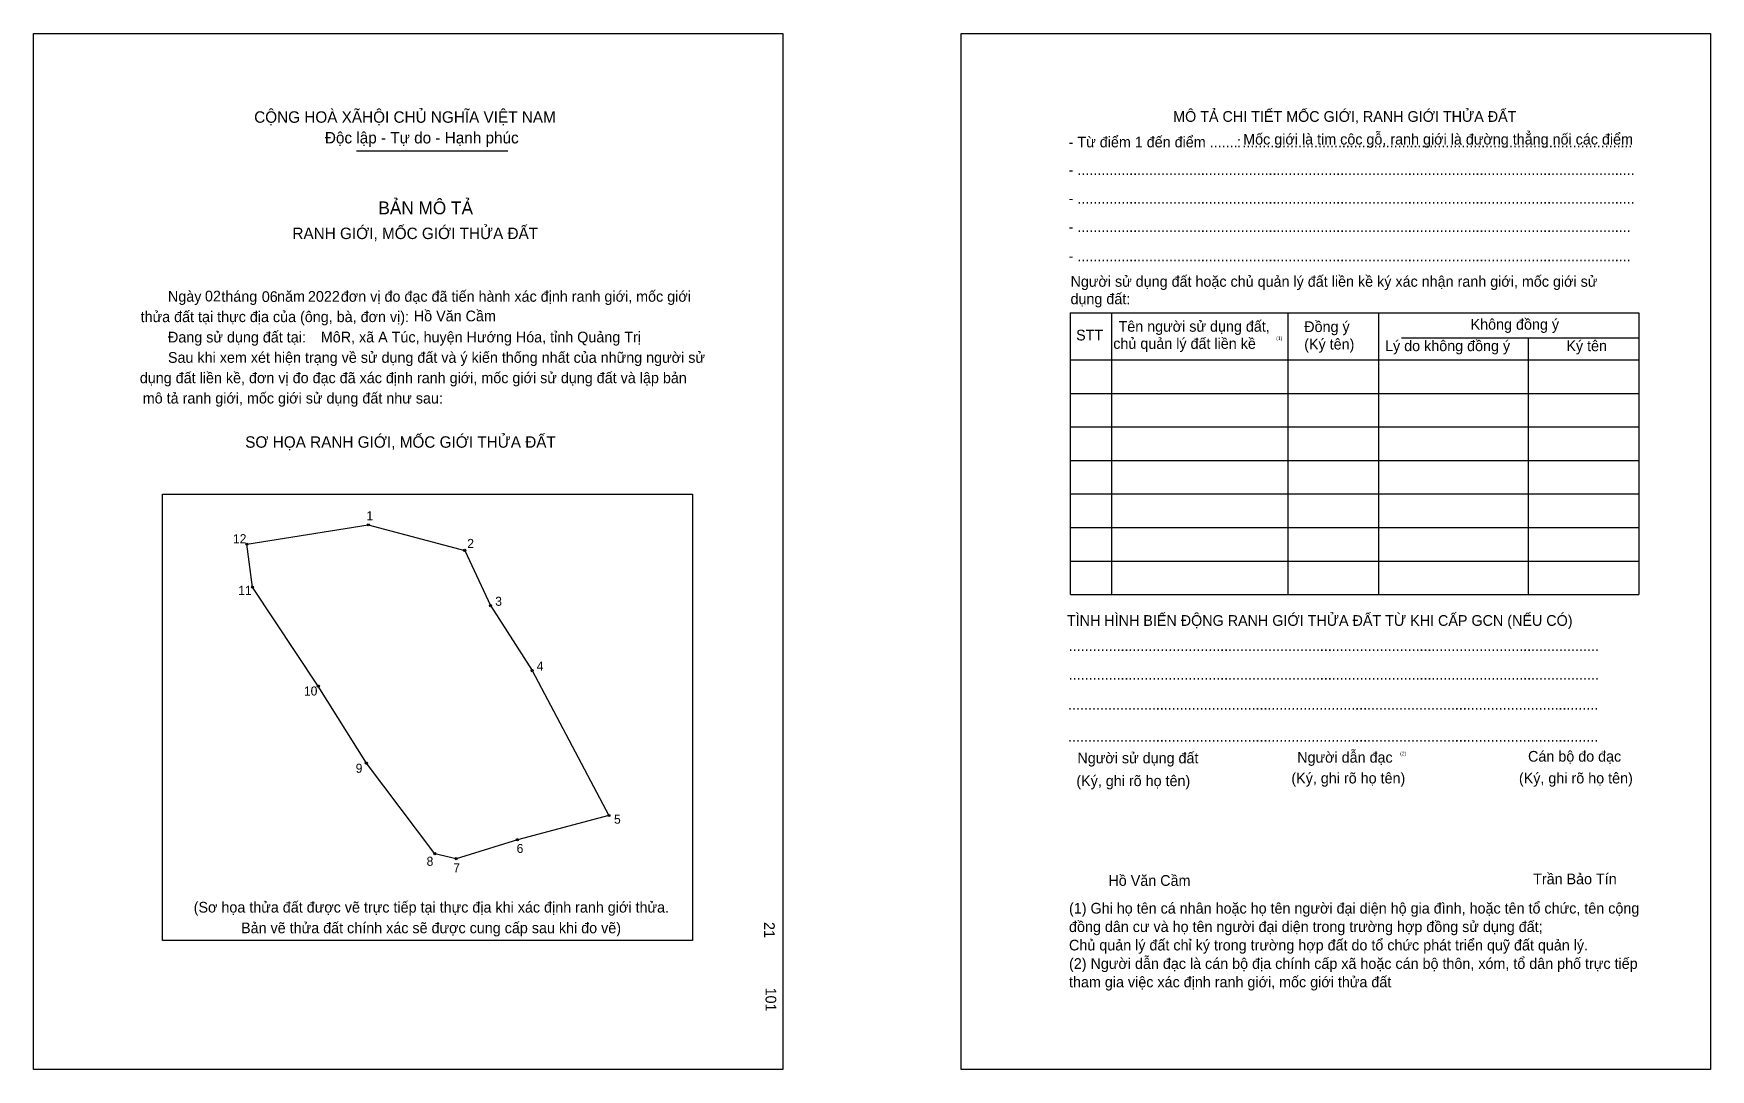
# Model space of a CAD drawing. Extents: x 546576 to 547068, y 1821264 to 1821568.
import ezdxf

# ---------------------------------------------------------------- set-up
doc = ezdxf.new("R2010")
doc.units = 0
for name, color, linetype in [('bmtKhungInTrang1', 7, 'Continuous'), ('bmtKhungInTrang2', 7, 'Continuous'), ('bmtNoiDung', 7, 'Continuous'), ('bmtTemplate', 7, 'Continuous'), ('CanhThua', 7, 'Continuous'), ('MocDinhThua', 7, 'Continuous'), ('SoHieuDinhThua', 7, 'Continuous')]:
    doc.layers.add(name, color=color, linetype=linetype)

msp = doc.modelspace()

# ---------------------------------------------------------------- linework, layer by layer
at = {"layer": 'bmtKhungInTrang1'}
msp.add_lwpolyline([(546576.17, 1821568.13), (546795.81, 1821568.13), (546795.81, 1821264.34), (546576.17, 1821264.34)], close=True, dxfattribs=at)
at = {"layer": 'bmtKhungInTrang2'}
msp.add_lwpolyline([(546848.18, 1821568.13), (547067.82, 1821568.13), (547067.82, 1821264.34), (546848.18, 1821264.34)], close=True, dxfattribs=at)
at = {"layer": 'bmtTemplate'}
for p, q in [((546670.82, 1821533.7), (546715.23, 1821533.7)), ((546892.24, 1821486.19), (546892.24, 1821403.6)), ((546943.91, 1821486.19), (546943.91, 1821403.6)), ((546970.49, 1821486.29), (546970.49, 1821403.6)), ((547046.79, 1821486.19), (547046.79, 1821403.6)), ((546977.24, 1821478.91), (547046.79, 1821478.91)), ((546880.2, 1821472.42), (547046.79, 1821472.42)), ((546880.2, 1821462.59), (547046.79, 1821462.59)), ((546880.2, 1821452.76), (547046.79, 1821452.76)), ((546880.2, 1821442.93), (547046.79, 1821442.93)), ((546880.2, 1821433.1), (547046.79, 1821433.1)), ((546880.2, 1821423.26), (547046.79, 1821423.26)), ((546880.2, 1821413.43), (547046.79, 1821413.43)), ((546880.2, 1821403.6), (547046.79, 1821403.6))]:
    msp.add_line(p, q, dxfattribs=at)
for points in [[(546880.09, 1821486.19), (547046.79, 1821486.19)], [(546880.09, 1821486.19), (546880.09, 1821403.6)], [(547014.37, 1821478.81), (547014.37, 1821403.6)]]:
    msp.add_lwpolyline(points, dxfattribs=at)
msp.add_lwpolyline([(546613.95, 1821302.17), (546613.95, 1821433.09), (546769.37, 1821433.09), (546769.37, 1821302.17)], close=True, dxfattribs=at)
at = {"layer": 'CanhThua'}
for p, q in [((546638.72, 1821418.39), (546674.31, 1821424.07)), ((546674.31, 1821424.07), (546702.57, 1821416.57)), ((546640.38, 1821405.77), (546638.72, 1821418.39)), ((546702.57, 1821416.57), (546710.15, 1821400.36)), ((546659.65, 1821376.76), (546640.38, 1821405.77)), ((546710.15, 1821400.36), (546722.34, 1821381.31)), ((546722.34, 1821381.31), (546744.88, 1821338.8)), ((546673.76, 1821354.18), (546659.65, 1821376.76)), ((546693.81, 1821327.62), (546673.76, 1821354.18)), ((546744.88, 1821338.8), (546718.03, 1821331.7)), ((546700.08, 1821326.14), (546693.81, 1821327.62)), ((546718.03, 1821331.7), (546700.08, 1821326.14))]:
    msp.add_line(p, q, dxfattribs=at)
at = {"layer": 'MocDinhThua'}
for centre in [(546674.31, 1821424.07), (546638.72, 1821418.39), (546702.57, 1821416.57), (546640.38, 1821405.77), (546710.15, 1821400.36), (546722.34, 1821381.31), (546659.65, 1821376.76), (546673.76, 1821354.18), (546744.88, 1821338.8), (546718.03, 1821331.7), (546693.81, 1821327.62), (546700.08, 1821326.14)]:
    msp.add_circle(centre, 0.318, dxfattribs=at)

# ---------------------------------------------------------------- texts
at = {"layer": 'bmtNoiDung'}
for s, height, p in [('02', 3.143, (546626.43, 1821489.57)), ('06', 3.143, (546643.09, 1821489.4)), ('2022', 3.143, (546656.61, 1821489.47)), ('Hồ Văn Cầm', 3.143, (546687.66, 1821483.73)), ('MôR, xã A Túc, huyện Hướng Hóa, tỉnh Quảng Trị', 3.1426, (546660.39, 1821477.55)), ('Hồ Văn Cầm', 3.143, (546891.31, 1821318.18))]:
    msp.add_text(s, height=height, dxfattribs=at).set_placement(p)
for s, p in [('21', (546790.34, 1821307.58)), ('101', (546790.78, 1821288.35))]:
    msp.add_text(s, height=3.143, rotation=270, dxfattribs=at).set_placement(p)
at = {"layer": 'bmtTemplate'}
for s, height, p in [('CỘNG HOÀ XÃHỘI CHỦ NGHĨA VIỆT NAM', 3.3522, (546640.86, 1821541.96)), ('MÔ TẢ CHI TIẾT MỐC GIỚI, RANH GIỚI THỬA ĐẤT', 3.1415, (546910.29, 1821542.23)), ('Độc lập - Tự do - Hạnh phúc', 3.3522, (546661.59, 1821535.9)), ('- Từ điểm 1 đến điểm .......', 3.1415, (546879.66, 1821534.74)), ('Mốc giới là tim cộc gỗ, ranh giới là đường thẳng nối các điểm', 3.1415, (546930.83, 1821535.57)), (':', 3.14, (546929.02, 1821534.74)), ('..................................................................................................', 3.1415, (546930.57, 1821534.74)), ('- ............................................................................................................................................', 3.14145, (546879.66, 1821526.6)), ('BẢN MÔ TẢ', 3.771, (546677.28, 1821515.12)), ('- ............................................................................................................................................', 3.14145, (546879.66, 1821518.24)), ('RANH GIỚI, MỐC GIỚI THỬA ĐẤT', 3.3522, (546652.07, 1821507.85)), ('- ...........................................................................................................................................', 3.14145, (546879.66, 1821509.88)), ('- ...........................................................................................................................................', 3.14145, (546879.66, 1821501.33)), ('Người sử dụng đất hoặc chủ quản lý đất liền kề ký xác nhận ranh giới, mốc giới sử', 3.1415, (546880.2, 1821493.86)), ('Ngày     tháng     năm         đơn vị đo đạc đã tiến hành xác định ranh giới, mốc giới ', 3.1426, (546615.58, 1821489.47)), ('dụng đất:', 3.141, (546880.2, 1821488.75)), ('thửa đất tại thực địa của (ông, bà, đơn vị):', 3.1426, (546607.56, 1821483.5)), ('Tên người sử dụng đất,', 3.1415, (546894.27, 1821480.68)), ('Không đồng ý', 3.1415, (546997.5, 1821481.27)), ('Đang sử dụng đất tại:', 3.1426, (546615.58, 1821477.53)), ('STT', 3.141, (546881.84, 1821478.13)), ('(1)', 1.048, (546940.51, 1821478.24)), ('Đồng ý', 3.141, (546948.72, 1821480.59)), ('Sau khi xem xét hiện trạng về sử dụng đất và ý kiến thống nhất của những người sử ', 3.1426, (546615.58, 1821471.56)), ('chủ quản lý đất liền kề', 3.1415, (546892.73, 1821475.66)), ('(Ký tên)', 3.141, (546948.72, 1821475.47)), ('Lý do không đồng ý', 3.1415, (546972.42, 1821474.98)), ('Ký tên', 3.141, (547025.58, 1821474.98)), ('dụng đất liền kề, đơn vị đo đạc đã xác định ranh giới, mốc giới sử dụng đất và lập bản', 3.1426, (546607.33, 1821465.59)), ('mô tả ranh giới, mốc giới sử dụng đất như sau:', 3.1426, (546608.19, 1821459.63)), ('SƠ HỌA RANH GIỚI, MỐC GIỚI THỬA ĐẤT', 3.3522, (546638.22, 1821446.66)), ('TÌNH HÌNH BIẾN ĐỘNG RANH GIỚI THỬA ĐẤT TỪ KHI CẤP GCN (NẾU CÓ)', 3.1415, (546879.14, 1821394.43)), ('.....................................................................................................................................', 3.14616, (546879.66, 1821387.04)), ('.....................................................................................................................................', 3.14616, (546879.66, 1821378.68)), ('.....................................................................................................................................', 3.14616, (546879.5, 1821369.83)), ('.....................................................................................................................................', 3.14616, (546879.5, 1821360.49)), ('Người sử dụng đất', 3.1415, (546882.23, 1821354.1)), ('Người dẫn đạc', 3.1415, (546946.66, 1821354.3)), ('(2)', 1.048, (546976.83, 1821356.47)), ('Cán bộ đo đạc', 3.1415, (547014.34, 1821354.6)), ('(Ký, ghi rõ họ tên)', 3.1415, (546944.95, 1821348.21)), ('(Ký, ghi rõ họ tên)', 3.1415, (547011.67, 1821348.21)), ('(Ký, ghi rõ họ tên)', 3.1415, (546881.91, 1821347.42)), ('Trần Bảo Tín', 3.1415, (547015.83, 1821318.64)), ('(Sơ họa thửa đất được vẽ trực tiếp tại thực địa khi xác định ranh giới thửa.', 3.1426, (546623.12, 1821310.35)), ('(1) Ghi họ tên cá nhân hoặc họ tên người đại diện hộ gia đình, hoặc tên tổ chức, tên cộng', 3.1415, (546879.76, 1821310.05)), ('Bản vẽ thửa đất chính xác sẽ được cung cấp sau khi đo vẽ)', 3.1426, (546637.01, 1821304.28)), ('đồng dân cư và họ tên người đại diện trong trường hợp đồng sử dụng đất;', 3.1415, (546879.76, 1821304.64)), ('Chủ quản lý đất chỉ ký trong trường hợp đất do tổ chức phát triển quỹ đất quản lý.', 3.1415, (546879.76, 1821299.24)), ('(2) Người dẫn đạc là cán bộ địa chính cấp xã hoặc cán bộ thôn, xóm, tổ dân phố trực tiếp', 3.1415, (546879.76, 1821293.83)), ('tham gia việc xác định ranh giới, mốc giới thửa đất', 3.1415, (546879.76, 1821288.42))]:
    msp.add_text(s, height=height, dxfattribs=at).set_placement(p)
at = {"layer": 'SoHieuDinhThua'}
for s, height, p in [('1', 2.65, (546673.76, 1821425.4)), ('12', 2.654, (546634.63, 1821418.65)), ('2', 2.65, (546703.34, 1821417.27)), ('11', 2.654, (546636.17, 1821403.51)), ('3', 2.65, (546711.53, 1821400.31)), ('4', 2.65, (546723.69, 1821381.32)), ('10', 2.654, (546655.44, 1821374)), ('9', 2.65, (546670.62, 1821351.35)), ('5', 2.65, (546746.35, 1821336.41)), ('6', 2.65, (546717.81, 1821327.82)), ('8', 2.65, (546691.41, 1821324.07)), ('7', 2.65, (546699.23, 1821322.16))]:
    msp.add_text(s, height=height, dxfattribs=at).set_placement(p)

doc.saveas('drawing.dxf')
